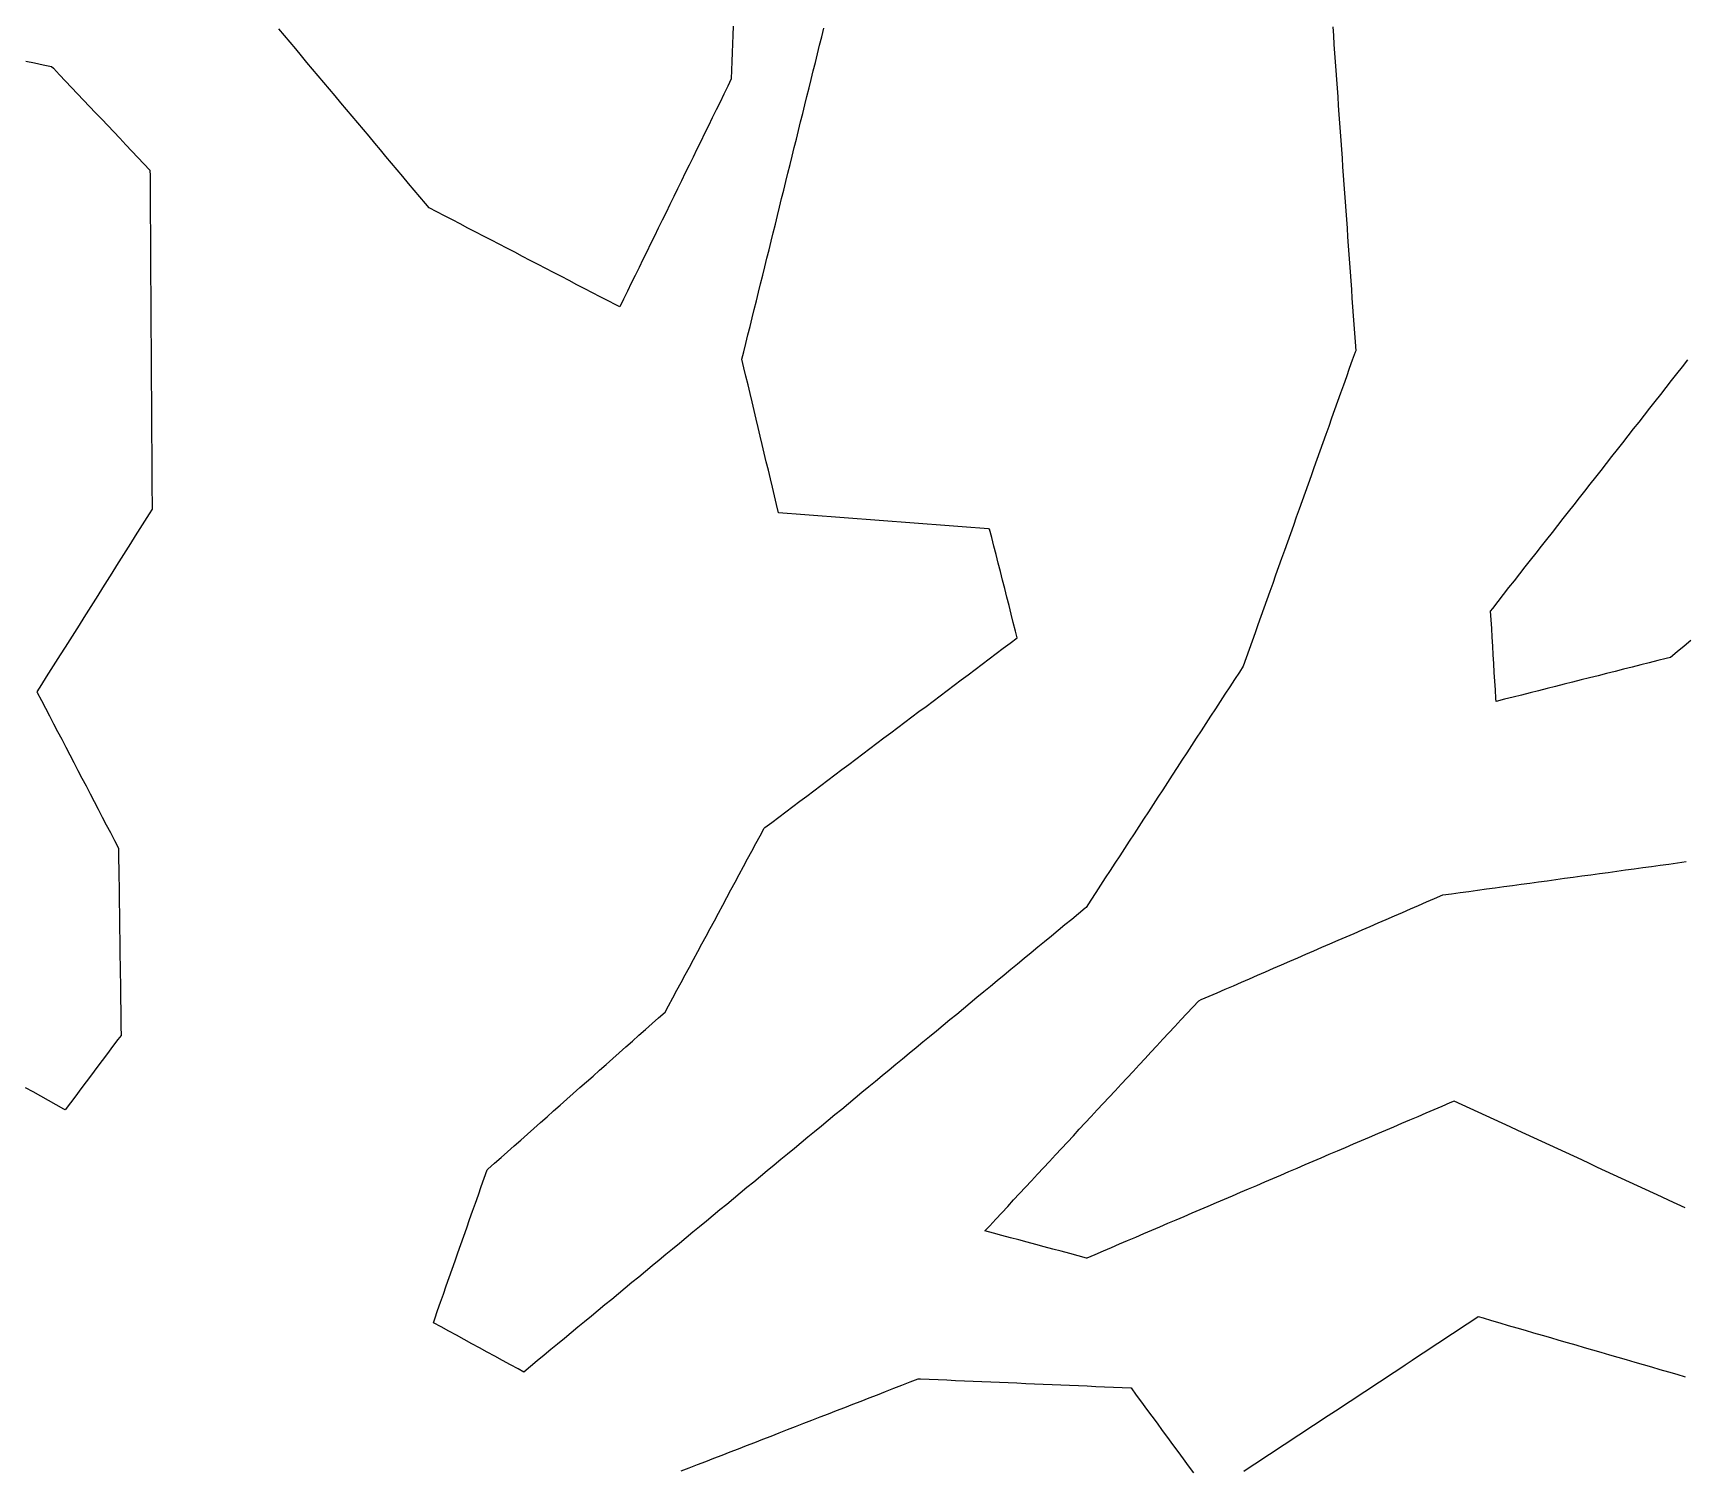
# Model space of a CAD drawing. Header units: millimetres. Extents: x 230 to 3347, y 514 to 5196.
# Drawn here: x 2893.1 to 3081.4, y 2585.9 to 2749.6 of the extents above; entities that cross this region are included whole.
import ezdxf

# ---------------------------------------------------------------- set-up
doc = ezdxf.new("R2010")
doc.units = ezdxf.units.MM
doc.layers.add('ALL_ISLANDS', color=7, linetype='Continuous')
doc.layers.add('OUTLINE_ISLAND_01', color=7, linetype='Continuous')

msp = doc.modelspace()

# ---------------------------------------------------------------- linework, layer by layer
at = {"layer": 'ALL_ISLANDS'}
for points in [[(2972.8998, 2750.3335), (2972.8677, 2749.334), (2972.8356, 2748.3345), (2972.8035, 2747.335), (2972.7715, 2746.3356), (2972.7394, 2745.3361), (2972.7073, 2744.3366), (2972.2979, 2743.4998), (2971.8584, 2742.6016), (2971.4189, 2741.7033), (2970.9794, 2740.8051), (2970.54, 2739.9068), (2970.1005, 2739.0086), (2969.661, 2738.1103), (2969.2215, 2737.2121), (2968.782, 2736.3138), (2968.3426, 2735.4155), (2967.9031, 2734.5173), (2967.4636, 2733.619), (2967.0241, 2732.7208), (2966.5846, 2731.8225), (2966.1452, 2730.9243), (2965.7057, 2730.026), (2965.2662, 2729.1278), (2964.8267, 2728.2295), (2964.3872, 2727.3313), (2963.9478, 2726.433), (2963.5083, 2725.5348), (2963.0688, 2724.6365), (2962.6293, 2723.7383), (2962.1898, 2722.84), (2961.7504, 2721.9418), (2961.3109, 2721.0435), (2960.8714, 2720.1453), (2960.4319, 2719.247), (2959.9924, 2718.3488), (2959.5514, 2718.5782), (2958.6643, 2719.0397), (2957.7771, 2719.5012), (2956.89, 2719.9627), (2956.0028, 2720.4241), (2955.1157, 2720.8856), (2954.2286, 2721.3471), (2953.3414, 2721.8086), (2952.4543, 2722.2701), (2951.5671, 2722.7316), (2950.68, 2723.1931), (2949.7928, 2723.6546), (2948.9057, 2724.1161), (2948.0186, 2724.5776), (2947.1314, 2725.0391), (2946.2443, 2725.5006), (2945.3571, 2725.9621), (2944.47, 2726.4236), (2943.5828, 2726.8851), (2942.6957, 2727.3466), (2941.8086, 2727.8081), (2940.9214, 2728.2696), (2940.0343, 2728.7311), (2939.1471, 2729.1925), (2938.26, 2729.654), (2937.852, 2730.14), (2937.2089, 2730.9059), (2936.5659, 2731.6717), (2935.9229, 2732.4375), (2935.2798, 2733.2034), (2934.6368, 2733.9692), (2933.9938, 2734.7351), (2933.3508, 2735.5009), (2932.7077, 2736.2668), (2932.0647, 2737.0326), (2931.4217, 2737.7984), (2930.7786, 2738.5643), (2930.1356, 2739.3301), (2929.4926, 2740.096), (2928.8495, 2740.8618), (2928.2065, 2741.6276), (2927.5635, 2742.3935), (2926.9205, 2743.1593), (2926.2774, 2743.9252), (2925.6344, 2744.691), (2924.9914, 2745.4569), (2924.3483, 2746.2227), (2923.7053, 2746.9885), (2923.0623, 2747.7544), (2922.4193, 2748.5202), (2921.7762, 2749.2861), (2921.1332, 2750.0519)], [(3041.2507, 2750.2699), (3041.3213, 2749.2724), (3041.392, 2748.2749), (3041.4626, 2747.2774), (3041.5332, 2746.2799), (3041.6039, 2745.2824), (3041.6745, 2744.2849), (3041.7451, 2743.2874), (3041.8158, 2742.2899), (3041.8864, 2741.2924), (3041.957, 2740.2949), (3042.0277, 2739.2974), (3042.0983, 2738.2999), (3042.1689, 2737.3024), (3042.2396, 2736.3049), (3042.3102, 2735.3074), (3042.3808, 2734.3099), (3042.4515, 2733.3124), (3042.5221, 2732.3149), (3042.5927, 2731.3174), (3042.6634, 2730.3199), (3042.734, 2729.3224), (3042.8046, 2728.3249), (3042.8753, 2727.3274), (3042.9459, 2726.3299), (3043.0165, 2725.3324), (3043.0872, 2724.3349), (3043.1578, 2723.3373), (3043.2284, 2722.3398), (3043.2991, 2721.3423), (3043.3697, 2720.3448), (3043.4403, 2719.3473), (3043.511, 2718.3498), (3043.5816, 2717.3523), (3043.6522, 2716.3548), (3043.7229, 2715.3573), (3043.7935, 2714.3598), (3043.8641, 2713.3623), (3043.8112, 2713.2139), (3043.4755, 2712.272), (3043.1397, 2711.3301), (3042.8039, 2710.3881), (3042.4681, 2709.4462), (3042.1323, 2708.5042), (3041.7965, 2707.5623), (3041.4608, 2706.6204), (3041.125, 2705.6784), (3040.7892, 2704.7365), (3040.4534, 2703.7945), (3040.1176, 2702.8526), (3039.7818, 2701.9107), (3039.4461, 2700.9687), (3039.1103, 2700.0268), (3038.7745, 2699.0848), (3038.4387, 2698.1429), (3038.1029, 2697.201), (3037.7672, 2696.259), (3037.4314, 2695.3171), (3037.0956, 2694.3751), (3036.7598, 2693.4332), (3036.424, 2692.4913), (3036.0882, 2691.5493), (3035.7525, 2690.6074), (3035.4167, 2689.6654), (3035.0809, 2688.7235), (3034.7451, 2687.7816), (3034.4093, 2686.8396), (3034.0735, 2685.8977), (3033.7378, 2684.9557), (3033.402, 2684.0138), (3033.0662, 2683.0719), (3032.7304, 2682.1299), (3032.3946, 2681.188), (3032.0588, 2680.246), (3031.7231, 2679.3041), (3031.3873, 2678.3622), (3031.0515, 2677.4202), (3030.6054, 2676.7349), (3030.0599, 2675.8968), (3029.5144, 2675.0587), (3028.9689, 2674.2206), (3028.4233, 2673.3825), (3027.8778, 2672.5444), (3027.3323, 2671.7063), (3026.7868, 2670.8682), (3026.2413, 2670.0301), (3025.6957, 2669.192), (3025.1502, 2668.3539), (3024.6047, 2667.5158), (3024.0592, 2666.6777), (3023.5137, 2665.8396), (3022.9681, 2665.0015), (3022.4226, 2664.1634), (3021.8771, 2663.3253), (3021.3316, 2662.4872), (3020.7861, 2661.6491), (3020.2405, 2660.811), (3019.695, 2659.9729), (3019.1495, 2659.1348), (3018.604, 2658.2967), (3018.0585, 2657.4586), (3017.5129, 2656.6205), (3016.9674, 2655.7825), (3016.4219, 2654.9444), (3015.8764, 2654.1063), (3015.3309, 2653.2682), (3014.7853, 2652.4301), (3014.2398, 2651.592), (3013.6943, 2650.7539), (3013.1488, 2649.9158), (3013.0381, 2649.8243), (3012.2672, 2649.1874), (3011.4963, 2648.5504), (3010.7254, 2647.9134), (3009.9545, 2647.2765), (3009.1836, 2646.6395), (3008.4127, 2646.0026), (3007.6418, 2645.3656), (3006.8709, 2644.7286), (3006.1, 2644.0917), (3005.3291, 2643.4547), (3004.5582, 2642.8178), (3003.7873, 2642.1808), (3003.0164, 2641.5439), (3002.2455, 2640.9069), (3001.4746, 2640.2699), (3000.7037, 2639.633), (2999.9328, 2638.996), (2999.1619, 2638.3591), (2998.391, 2637.7221), (2997.6201, 2637.0851), (2996.8492, 2636.4482), (2996.0783, 2635.8112), (2995.3074, 2635.1743), (2994.5365, 2634.5373), (2993.7656, 2633.9004), (2992.9947, 2633.2634), (2992.2238, 2632.6264), (2991.4529, 2631.9895), (2990.682, 2631.3525), (2989.9112, 2630.7156), (2989.1403, 2630.0786), (2988.3694, 2629.4416), (2987.5985, 2628.8047), (2986.8276, 2628.1677), (2986.0567, 2627.5308), (2985.2858, 2626.8938), (2984.5149, 2626.2569), (2983.744, 2625.6199), (2982.9731, 2624.9829), (2982.2022, 2624.346), (2981.4313, 2623.709), (2980.6604, 2623.0721), (2979.8895, 2622.4351), (2979.1186, 2621.7981), (2978.3477, 2621.1612), (2977.5768, 2620.5242), (2976.8059, 2619.8873), (2976.035, 2619.2503), (2975.2641, 2618.6134), (2974.4932, 2617.9764), (2973.7223, 2617.3394), (2972.9514, 2616.7025), (2972.1805, 2616.0655), (2971.4096, 2615.4286), (2970.6387, 2614.7916), (2969.8678, 2614.1546), (2969.0969, 2613.5177), (2968.326, 2612.8807), (2967.5551, 2612.2438), (2966.7842, 2611.6068), (2966.0133, 2610.9698), (2965.2424, 2610.3329), (2964.4715, 2609.6959), (2963.7006, 2609.059), (2962.9297, 2608.422), (2962.1588, 2607.7851), (2961.3879, 2607.1481), (2960.617, 2606.5111), (2959.8461, 2605.8742), (2959.0752, 2605.2372), (2958.3043, 2604.6003), (2957.5334, 2603.9633), (2956.7625, 2603.3263), (2955.9916, 2602.6894), (2955.2207, 2602.0524), (2954.4498, 2601.4155), (2953.6789, 2600.7785), (2952.908, 2600.1416), (2952.1371, 2599.5046), (2951.3662, 2598.8676), (2950.5953, 2598.2307), (2949.8244, 2597.5937), (2949.0535, 2596.9568), (2948.4032, 2597.3116), (2947.5253, 2597.7905), (2946.6475, 2598.2694), (2945.7696, 2598.7483), (2944.8917, 2599.2272), (2944.0139, 2599.7061), (2943.136, 2600.185), (2942.2581, 2600.6639), (2941.3803, 2601.1428), (2940.5024, 2601.6217), (2939.6245, 2602.1006), (2938.7467, 2602.5795), (2938.8988, 2603.0122), (2939.2306, 2603.9556), (2939.5624, 2604.899), (2939.8941, 2605.8423), (2940.2259, 2606.7857), (2940.5577, 2607.7291), (2940.8894, 2608.6724), (2941.2212, 2609.6158), (2941.553, 2610.5592), (2941.8847, 2611.5025), (2942.2165, 2612.4459), (2942.5482, 2613.3892), (2942.88, 2614.3326), (2943.2118, 2615.276), (2943.5435, 2616.2193), (2943.8753, 2617.1627), (2944.2071, 2618.1061), (2944.5388, 2619.0494), (2944.8706, 2619.9928), (2944.9697, 2620.0807), (2945.7181, 2620.7439), (2946.4665, 2621.4072), (2947.2148, 2622.0705), (2947.9632, 2622.7338), (2948.7116, 2623.397), (2949.46, 2624.0603), (2950.2083, 2624.7236), (2950.9567, 2625.3869), (2951.7051, 2626.0502), (2952.4535, 2626.7134), (2953.2018, 2627.3767), (2953.9502, 2628.04), (2954.6986, 2628.7033), (2955.447, 2629.3665), (2956.1953, 2630.0298), (2956.9437, 2630.6931), (2957.6921, 2631.3564), (2958.4405, 2632.0196), (2959.1888, 2632.6829), (2959.9372, 2633.3462), (2960.6856, 2634.0095), (2961.4339, 2634.6728), (2962.1823, 2635.336), (2962.9307, 2635.9993), (2963.6791, 2636.6626), (2964.4274, 2637.3259), (2965.1758, 2637.9891), (2965.5618, 2638.7064), (2966.0358, 2639.5869), (2966.5097, 2640.4675), (2966.9837, 2641.348), (2967.4576, 2642.2286), (2967.9316, 2643.1091), (2968.4055, 2643.9897), (2968.8794, 2644.8703), (2969.3534, 2645.7508), (2969.8273, 2646.6314), (2970.3013, 2647.5119), (2970.7752, 2648.3925), (2971.2491, 2649.273), (2971.7231, 2650.1536), (2972.197, 2651.0341), (2972.671, 2651.9147), (2973.1449, 2652.7953), (2973.6189, 2653.6758), (2974.0928, 2654.5564), (2974.5667, 2655.4369), (2975.0407, 2656.3175), (2975.5146, 2657.198), (2975.9886, 2658.0786), (2976.4625, 2658.9592), (2976.5167, 2658.9999), (2977.3158, 2659.6012), (2978.1149, 2660.2024), (2978.914, 2660.8036), (2979.713, 2661.4048), (2980.5121, 2662.0061), (2981.3112, 2662.6073), (2982.1103, 2663.2085), (2982.9094, 2663.8097), (2983.7084, 2664.411), (2984.5075, 2665.0122), (2985.3066, 2665.6134), (2986.1057, 2666.2147), (2986.9047, 2666.8159), (2987.7038, 2667.4171), (2988.5029, 2668.0183), (2989.302, 2668.6196), (2990.1011, 2669.2208), (2990.9001, 2669.822), (2991.6992, 2670.4232), (2992.4983, 2671.0245), (2993.2974, 2671.6257), (2994.0965, 2672.2269), (2994.8955, 2672.8281), (2995.6946, 2673.4294), (2996.4937, 2674.0306), (2997.2928, 2674.6318), (2998.0919, 2675.233), (2998.8909, 2675.8343), (2999.69, 2676.4355), (3000.4891, 2677.0367), (3001.2882, 2677.6379), (3002.0872, 2678.2392), (3002.8863, 2678.8404), (3003.6854, 2679.4416), (3004.4845, 2680.0429), (3005.2836, 2680.6441), (3005.0919, 2681.4007), (3004.8464, 2682.37), (3004.6009, 2683.3394), (3004.3554, 2684.3088), (3004.1098, 2685.2782), (3003.8643, 2686.2476), (3003.6188, 2687.217), (3003.3732, 2688.1864), (3003.1277, 2689.1558), (3002.8822, 2690.1252), (3002.6366, 2691.0946), (3002.3911, 2692.0639), (3002.1456, 2693.0333), (3002.0169, 2693.0432), (3001.0198, 2693.12), (3000.0228, 2693.1967), (2999.0257, 2693.2734), (2998.0287, 2693.3501), (2997.0316, 2693.4269), (2996.0345, 2693.5036), (2995.0375, 2693.5803), (2994.0404, 2693.6571), (2993.0434, 2693.7338), (2992.0463, 2693.8105), (2991.0493, 2693.8872), (2990.0522, 2693.964), (2989.0552, 2694.0407), (2988.0581, 2694.1174), (2987.0611, 2694.1941), (2986.064, 2694.2709), (2985.067, 2694.3476), (2984.0699, 2694.4243), (2983.0729, 2694.501), (2982.0758, 2694.5778), (2981.0788, 2694.6545), (2980.0817, 2694.7312), (2979.0847, 2694.808), (2978.0876, 2694.8847), (2977.8573, 2695.8501), (2977.6253, 2696.8228), (2977.3933, 2697.7955), (2977.1613, 2698.7683), (2976.9293, 2699.741), (2976.6973, 2700.7137), (2976.4653, 2701.6864), (2976.2333, 2702.6591), (2976.0013, 2703.6318), (2975.7693, 2704.6045), (2975.5373, 2705.5773), (2975.3053, 2706.55), (2975.0733, 2707.5227), (2974.8413, 2708.4954), (2974.6093, 2709.4681), (2974.3773, 2710.4408), (2974.1453, 2711.4135), (2973.9133, 2712.3863), (2974.1201, 2713.2215), (2974.3604, 2714.1922), (2974.6006, 2715.1629), (2974.8409, 2716.1336), (2975.0812, 2717.1043), (2975.3215, 2718.075), (2975.5618, 2719.0457), (2975.8021, 2720.0164), (2976.0424, 2720.9871), (2976.2827, 2721.9578), (2976.523, 2722.9285), (2976.7633, 2723.8992), (2977.0036, 2724.8699), (2977.2439, 2725.8406), (2977.4842, 2726.8113), (2977.7245, 2727.782), (2977.9648, 2728.7527), (2978.2051, 2729.7234), (2978.4453, 2730.6941), (2978.6856, 2731.6648), (2978.9259, 2732.6355), (2979.1662, 2733.6062), (2979.4065, 2734.5769), (2979.6468, 2735.5476), (2979.8871, 2736.5183), (2980.1274, 2737.489), (2980.3677, 2738.4597), (2980.608, 2739.4304), (2980.8483, 2740.4011), (2981.0886, 2741.3718), (2981.3289, 2742.3425), (2981.5692, 2743.3132), (2981.8095, 2744.2839), (2982.0498, 2745.2546), (2982.29, 2746.2253), (2982.5303, 2747.196), (2982.7706, 2748.1667), (2983.0109, 2749.1374), (2983.2512, 2750.1081)], [(2892.3083, 2746.3664), (2893.2874, 2746.1632), (2894.2665, 2745.96), (2895.2457, 2745.7567), (2895.4433, 2745.5484), (2896.1314, 2744.8228), (2896.8196, 2744.0972), (2897.5077, 2743.3716), (2898.1958, 2742.6461), (2898.884, 2741.9205), (2899.5721, 2741.1949), (2900.2603, 2740.4693), (2900.9484, 2739.7438), (2901.6365, 2739.0182), (2902.3247, 2738.2926), (2903.0128, 2737.567), (2903.701, 2736.8415), (2904.3891, 2736.1159), (2905.0773, 2735.3903), (2905.7654, 2734.6647), (2906.4535, 2733.9391), (2906.4575, 2733.2878), (2906.4637, 2732.2878), (2906.4698, 2731.2878), (2906.476, 2730.2878), (2906.4821, 2729.2878), (2906.4883, 2728.2878), (2906.4944, 2727.2879), (2906.5005, 2726.2879), (2906.5067, 2725.2879), (2906.5128, 2724.2879), (2906.519, 2723.2879), (2906.5251, 2722.288), (2906.5312, 2721.288), (2906.5374, 2720.288), (2906.5435, 2719.288), (2906.5497, 2718.288), (2906.5558, 2717.2881), (2906.562, 2716.2881), (2906.5681, 2715.2881), (2906.5742, 2714.2881), (2906.5804, 2713.2881), (2906.5865, 2712.2882), (2906.5927, 2711.2882), (2906.5988, 2710.2882), (2906.605, 2709.2882), (2906.6111, 2708.2882), (2906.6172, 2707.2882), (2906.6234, 2706.2883), (2906.6295, 2705.2883), (2906.6357, 2704.2883), (2906.6418, 2703.2883), (2906.6479, 2702.2883), (2906.6541, 2701.2884), (2906.6602, 2700.2884), (2906.6664, 2699.2884), (2906.6725, 2698.2884), (2906.6787, 2697.2884), (2906.6848, 2696.2885), (2906.6909, 2695.2885), (2906.3726, 2694.7837), (2905.8391, 2693.9379), (2905.3056, 2693.0921), (2904.7722, 2692.2463), (2904.2387, 2691.4004), (2903.7052, 2690.5546), (2903.1717, 2689.7088), (2902.6383, 2688.863), (2902.1048, 2688.0172), (2901.5713, 2687.1714), (2901.0378, 2686.3255), (2900.5044, 2685.4797), (2899.9709, 2684.6339), (2899.4374, 2683.7881), (2898.9039, 2682.9423), (2898.3705, 2682.0965), (2897.837, 2681.2506), (2897.3035, 2680.4048), (2896.77, 2679.559), (2896.2366, 2678.7132), (2895.7031, 2677.8674), (2895.1696, 2677.0216), (2894.6361, 2676.1758), (2894.1027, 2675.3299), (2893.5692, 2674.4841), (2893.6146, 2674.3971), (2894.077, 2673.5105), (2894.5395, 2672.6238), (2895.002, 2671.7372), (2895.4644, 2670.8505), (2895.9269, 2669.9639), (2896.3894, 2669.0773), (2896.8518, 2668.1906), (2897.3143, 2667.304), (2897.7767, 2666.4174), (2898.2392, 2665.5307), (2898.7017, 2664.6441), (2899.1641, 2663.7574), (2899.6266, 2662.8708), (2900.089, 2661.9842), (2900.5515, 2661.0975), (2901.014, 2660.2109), (2901.4764, 2659.3242), (2901.9389, 2658.4376), (2902.4014, 2657.551), (2902.8638, 2656.6643), (2902.8686, 2656.3182), (2902.8825, 2655.3183), (2902.8964, 2654.3184), (2902.9103, 2653.3185), (2902.9243, 2652.3186), (2902.9382, 2651.3187), (2902.9521, 2650.3188), (2902.966, 2649.3189), (2902.9799, 2648.319), (2902.9938, 2647.3191), (2903.0077, 2646.3192), (2903.0216, 2645.3193), (2903.0355, 2644.3194), (2903.0494, 2643.3195), (2903.0633, 2642.3196), (2903.0772, 2641.3197), (2903.0911, 2640.3198), (2903.105, 2639.3198), (2903.1189, 2638.3199), (2903.1328, 2637.32), (2903.1467, 2636.3201), (2903.1606, 2635.3202), (2902.7994, 2634.8407), (2902.1977, 2634.042), (2901.596, 2633.2433), (2900.9943, 2632.4445), (2900.3926, 2631.6458), (2899.7909, 2630.8471), (2899.1891, 2630.0484), (2898.5874, 2629.2497), (2897.9857, 2628.451), (2897.384, 2627.6522), (2896.7823, 2626.8535), (2896.6384, 2626.9333), (2895.7639, 2627.4183), (2894.8894, 2627.9033), (2894.0149, 2628.3883), (2893.1404, 2628.8733), (2892.2659, 2629.3583)], [(3082.054, 2680.3179), (3081.2842, 2679.6797), (3080.5144, 2679.0414), (3079.7446, 2678.4031), (3079.2531, 2678.279), (3078.2836, 2678.0342), (3077.314, 2677.7894), (3076.3444, 2677.5445), (3075.3749, 2677.2997), (3074.4053, 2677.0549), (3073.4357, 2676.81), (3072.4662, 2676.5652), (3071.4966, 2676.3204), (3070.527, 2676.0755), (3069.5575, 2675.8307), (3068.5879, 2675.5858), (3067.6183, 2675.341), (3066.6488, 2675.0962), (3065.6792, 2674.8513), (3064.7097, 2674.6065), (3063.7401, 2674.3617), (3062.7705, 2674.1168), (3061.801, 2673.872), (3060.8314, 2673.6272), (3059.8618, 2673.3823), (3059.8423, 2673.7084), (3059.7827, 2674.7066), (3059.723, 2675.7048), (3059.6633, 2676.7031), (3059.6036, 2677.7013), (3059.544, 2678.6995), (3059.4843, 2679.6977), (3059.4246, 2680.6959), (3059.365, 2681.6941), (3059.3053, 2682.6924), (3059.2456, 2683.6906), (3059.4841, 2683.9943), (3060.1017, 2684.7808), (3060.7193, 2685.5674), (3061.3369, 2686.3539), (3061.9544, 2687.1404), (3062.572, 2687.9269), (3063.1896, 2688.7134), (3063.8072, 2689.4999), (3064.4248, 2690.2864), (3065.0423, 2691.0729), (3065.6599, 2691.8594), (3066.2775, 2692.6459), (3066.8951, 2693.4324), (3067.5126, 2694.219), (3068.1302, 2695.0055), (3068.7478, 2695.792), (3069.3654, 2696.5785), (3069.983, 2697.365), (3070.6005, 2698.1515), (3071.2181, 2698.938), (3071.8357, 2699.7245), (3072.4533, 2700.511), (3073.0709, 2701.2975), (3073.6884, 2702.084), (3074.306, 2702.8706), (3074.9236, 2703.6571), (3075.5412, 2704.4436), (3076.1588, 2705.2301), (3076.7763, 2706.0166), (3077.3939, 2706.8031), (3078.0115, 2707.5896), (3078.6291, 2708.3761), (3079.2466, 2709.1626), (3079.8642, 2709.9491), (3080.4818, 2710.7356), (3081.0994, 2711.5222), (3081.717, 2712.3087)], [(3081.4233, 2615.6681), (3080.5156, 2616.0877), (3079.6079, 2616.5073), (3078.7002, 2616.9269), (3077.7925, 2617.3465), (3076.8848, 2617.7662), (3075.9771, 2618.1858), (3075.0694, 2618.6054), (3074.1617, 2619.025), (3073.254, 2619.4446), (3072.3463, 2619.8643), (3071.4386, 2620.2839), (3070.5309, 2620.7035), (3069.6232, 2621.1231), (3068.7155, 2621.5427), (3067.8078, 2621.9623), (3066.9001, 2622.382), (3065.9924, 2622.8016), (3065.0847, 2623.2212), (3064.177, 2623.6408), (3063.2693, 2624.0604), (3062.3616, 2624.4801), (3061.4539, 2624.8997), (3060.5462, 2625.3193), (3059.6385, 2625.7389), (3058.7308, 2626.1585), (3057.8231, 2626.5781), (3056.9154, 2626.9978), (3056.0077, 2627.4174), (3055.1, 2627.837), (3054.6123, 2627.6285), (3053.6929, 2627.2354), (3052.7734, 2626.8422), (3051.8539, 2626.4491), (3050.9344, 2626.056), (3050.0149, 2625.6629), (3049.0954, 2625.2698), (3048.1759, 2624.8766), (3047.2565, 2624.4835), (3046.337, 2624.0904), (3045.4175, 2623.6973), (3044.498, 2623.3041), (3043.5785, 2622.911), (3042.659, 2622.5179), (3041.7395, 2622.1248), (3040.82, 2621.7316), (3039.9006, 2621.3385), (3038.9811, 2620.9454), (3038.0616, 2620.5523), (3037.1421, 2620.1592), (3036.2226, 2619.766), (3035.3031, 2619.3729), (3034.3836, 2618.9798), (3033.4642, 2618.5867), (3032.5447, 2618.1935), (3031.6252, 2617.8004), (3030.7057, 2617.4073), (3029.7862, 2617.0142), (3028.8667, 2616.6211), (3027.9472, 2616.2279), (3027.0278, 2615.8348), (3026.1083, 2615.4417), (3025.1888, 2615.0486), (3024.2693, 2614.6554), (3023.3498, 2614.2623), (3022.4303, 2613.8692), (3021.5108, 2613.4761), (3020.5914, 2613.0829), (3019.6719, 2612.6898), (3018.7524, 2612.2967), (3017.8329, 2611.9036), (3016.9134, 2611.5105), (3015.9939, 2611.1173), (3015.0744, 2610.7242), (3014.155, 2610.3311), (3013.2355, 2609.938), (3013.2044, 2609.9463), (3012.2381, 2610.2038), (3011.2718, 2610.4613), (3010.3055, 2610.7188), (3009.3393, 2610.9763), (3008.373, 2611.2338), (3007.4067, 2611.4913), (3006.4404, 2611.7488), (3005.4742, 2612.0063), (3004.5079, 2612.2638), (3003.5416, 2612.5213), (3002.5753, 2612.7789), (3001.6091, 2613.0364), (3002.1618, 2613.6315), (3002.8422, 2614.3643), (3003.5227, 2615.0971), (3004.2032, 2615.8298), (3004.8837, 2616.5626), (3005.5641, 2617.2954), (3006.2446, 2618.0282), (3006.9251, 2618.7609), (3007.6056, 2619.4937), (3008.286, 2620.2265), (3008.9665, 2620.9592), (3009.647, 2621.692), (3010.3275, 2622.4248), (3011.0079, 2623.1576), (3011.6884, 2623.8903), (3012.3689, 2624.6231), (3013.0494, 2625.3559), (3013.7298, 2626.0886), (3014.4103, 2626.8214), (3015.0908, 2627.5542), (3015.7713, 2628.287), (3016.4517, 2629.0197), (3017.1322, 2629.7525), (3017.8127, 2630.4853), (3018.4932, 2631.218), (3019.1736, 2631.9508), (3019.8541, 2632.6836), (3020.5346, 2633.4164), (3021.2151, 2634.1491), (3021.8955, 2634.8819), (3022.576, 2635.6147), (3023.2565, 2636.3474), (3023.937, 2637.0802), (3024.6174, 2637.813), (3025.2979, 2638.5458), (3025.9784, 2639.2785), (3026.2531, 2639.3976), (3027.1706, 2639.7954), (3028.0881, 2640.1931), (3029.0056, 2640.5908), (3029.9232, 2640.9885), (3030.8407, 2641.3863), (3031.7582, 2641.784), (3032.6757, 2642.1817), (3033.5932, 2642.5794), (3034.5107, 2642.9772), (3035.4282, 2643.3749), (3036.3457, 2643.7726), (3037.2632, 2644.1703), (3038.1807, 2644.568), (3039.0982, 2644.9658), (3040.0157, 2645.3635), (3040.9332, 2645.7612), (3041.8507, 2646.1589), (3042.7682, 2646.5567), (3043.6857, 2646.9544), (3044.6032, 2647.3521), (3045.5207, 2647.7498), (3046.4382, 2648.1476), (3047.3557, 2648.5453), (3048.2733, 2648.943), (3049.1908, 2649.3407), (3050.1083, 2649.7385), (3051.0258, 2650.1362), (3051.9433, 2650.5339), (3052.8608, 2650.9316), (3053.7783, 2651.3294), (3053.8021, 2651.3326), (3054.7929, 2651.4681), (3055.7836, 2651.6035), (3056.7744, 2651.739), (3057.7652, 2651.8744), (3058.756, 2652.0099), (3059.7468, 2652.1454), (3060.7375, 2652.2808), (3061.7283, 2652.4163), (3062.7191, 2652.5517), (3063.7099, 2652.6872), (3064.7007, 2652.8227), (3065.6915, 2652.9581), (3066.6822, 2653.0936), (3067.673, 2653.229), (3068.6638, 2653.3645), (3069.6546, 2653.5), (3070.6454, 2653.6354), (3071.6362, 2653.7709), (3072.6269, 2653.9063), (3073.6177, 2654.0418), (3074.6085, 2654.1773), (3075.5993, 2654.3127), (3076.5901, 2654.4482), (3077.5809, 2654.5836), (3078.5716, 2654.7191), (3079.5624, 2654.8545), (3080.5532, 2654.99), (3081.544, 2655.1255)], [(3031.1146, 2585.6649), (3031.9496, 2586.215), (3032.7847, 2586.7652), (3033.6198, 2587.3154), (3034.4548, 2587.8655), (3035.2899, 2588.4157), (3036.1249, 2588.9659), (3036.96, 2589.516), (3037.795, 2590.0662), (3038.6301, 2590.6164), (3039.4651, 2591.1665), (3040.3002, 2591.7167), (3041.1353, 2592.2669), (3041.9703, 2592.817), (3042.8054, 2593.3672), (3043.6404, 2593.9174), (3044.4755, 2594.4675), (3045.3105, 2595.0177), (3046.1456, 2595.5679), (3046.9806, 2596.118), (3047.8157, 2596.6682), (3048.6507, 2597.2184), (3049.4858, 2597.7685), (3050.3209, 2598.3187), (3051.1559, 2598.8689), (3051.991, 2599.419), (3052.826, 2599.9692), (3053.6611, 2600.5194), (3054.4961, 2601.0695), (3055.3312, 2601.6197), (3056.1662, 2602.1699), (3057.0013, 2602.72), (3057.8363, 2603.2702), (3058.3773, 2603.113), (3059.3375, 2602.8338), (3060.2978, 2602.5547), (3061.2581, 2602.2756), (3062.2183, 2601.9964), (3063.1786, 2601.7173), (3064.1388, 2601.4382), (3065.0991, 2601.1591), (3066.0593, 2600.8799), (3067.0196, 2600.6008), (3067.9798, 2600.3217), (3068.9401, 2600.0426), (3069.9003, 2599.7634), (3070.8606, 2599.4843), (3071.8208, 2599.2052), (3072.7811, 2598.926), (3073.7414, 2598.6469), (3074.7016, 2598.3678), (3075.6619, 2598.0887), (3076.6221, 2597.8095), (3077.5824, 2597.5304), (3078.5426, 2597.2513), (3079.5029, 2596.9722), (3080.4631, 2596.693), (3081.4234, 2596.4139)], [(2966.9892, 2585.6755), (2967.9212, 2586.0379), (2968.8532, 2586.4004), (2969.7852, 2586.7629), (2970.7172, 2587.1253), (2971.6492, 2587.4878), (2972.5812, 2587.8503), (2973.5132, 2588.2127), (2974.4452, 2588.5752), (2975.3772, 2588.9377), (2976.3092, 2589.3001), (2977.2412, 2589.6626), (2978.1732, 2590.025), (2979.1052, 2590.3875), (2980.0372, 2590.75), (2980.9692, 2591.1124), (2981.9012, 2591.4749), (2982.8332, 2591.8374), (2983.7652, 2592.1998), (2984.6971, 2592.5623), (2985.6291, 2592.9248), (2986.5611, 2593.2872), (2987.4931, 2593.6497), (2988.4251, 2594.0122), (2989.3571, 2594.3746), (2990.2891, 2594.7371), (2991.2211, 2595.0996), (2992.1531, 2595.462), (2993.0851, 2595.8245), (2994.0171, 2596.187), (2994.2747, 2596.176), (2995.2738, 2596.1334), (2996.2729, 2596.0908), (2997.272, 2596.0482), (2998.271, 2596.0056), (2999.2701, 2595.963), (3000.2692, 2595.9204), (3001.2683, 2595.8778), (3002.2674, 2595.8352), (3003.2665, 2595.7927), (3004.2656, 2595.7501), (3005.2647, 2595.7075), (3006.2638, 2595.6649), (3007.2629, 2595.6223), (3008.262, 2595.5797), (3009.2611, 2595.5371), (3010.2602, 2595.4945), (3011.2592, 2595.4519), (3012.2583, 2595.4093), (3013.2574, 2595.3667), (3014.2565, 2595.3241), (3015.2556, 2595.2815), (3016.2547, 2595.2389), (3017.2538, 2595.1964), (3018.2529, 2595.1538), (3018.2645, 2595.138), (3018.8566, 2594.3322), (3019.4488, 2593.5264), (3020.041, 2592.7206), (3020.6332, 2591.9149), (3021.2254, 2591.1091), (3021.8176, 2590.3033), (3022.4098, 2589.4975), (3023.002, 2588.6917), (3023.5942, 2587.8859), (3024.1864, 2587.0801), (3024.7786, 2586.2743), (3025.3708, 2585.4685)]]:
    msp.add_lwpolyline(points, dxfattribs=at)
at = {"layer": 'OUTLINE_ISLAND_01'}
for points in [[(2972.8998, 2750.3335), (2972.8677, 2749.334), (2972.8356, 2748.3345), (2972.8035, 2747.335), (2972.7715, 2746.3356), (2972.7394, 2745.3361), (2972.7073, 2744.3366), (2972.2979, 2743.4998), (2971.8584, 2742.6016), (2971.4189, 2741.7033), (2970.9794, 2740.8051), (2970.54, 2739.9068), (2970.1005, 2739.0086), (2969.661, 2738.1103), (2969.2215, 2737.2121), (2968.782, 2736.3138), (2968.3426, 2735.4155), (2967.9031, 2734.5173), (2967.4636, 2733.619), (2967.0241, 2732.7208), (2966.5846, 2731.8225), (2966.1452, 2730.9243), (2965.7057, 2730.026), (2965.2662, 2729.1278), (2964.8267, 2728.2295), (2964.3872, 2727.3313), (2963.9478, 2726.433), (2963.5083, 2725.5348), (2963.0688, 2724.6365), (2962.6293, 2723.7383), (2962.1898, 2722.84), (2961.7504, 2721.9418), (2961.3109, 2721.0435), (2960.8714, 2720.1453), (2960.4319, 2719.247), (2959.9924, 2718.3488), (2959.5514, 2718.5782), (2958.6643, 2719.0397), (2957.7771, 2719.5012), (2956.89, 2719.9627), (2956.0028, 2720.4241), (2955.1157, 2720.8856), (2954.2286, 2721.3471), (2953.3414, 2721.8086), (2952.4543, 2722.2701), (2951.5671, 2722.7316), (2950.68, 2723.1931), (2949.7928, 2723.6546), (2948.9057, 2724.1161), (2948.0186, 2724.5776), (2947.1314, 2725.0391), (2946.2443, 2725.5006), (2945.3571, 2725.9621), (2944.47, 2726.4236), (2943.5828, 2726.8851), (2942.6957, 2727.3466), (2941.8086, 2727.8081), (2940.9214, 2728.2696), (2940.0343, 2728.7311), (2939.1471, 2729.1925), (2938.26, 2729.654), (2937.852, 2730.14), (2937.2089, 2730.9059), (2936.5659, 2731.6717), (2935.9229, 2732.4375), (2935.2798, 2733.2034), (2934.6368, 2733.9692), (2933.9938, 2734.7351), (2933.3508, 2735.5009), (2932.7077, 2736.2668), (2932.0647, 2737.0326), (2931.4217, 2737.7984), (2930.7786, 2738.5643), (2930.1356, 2739.3301), (2929.4926, 2740.096), (2928.8495, 2740.8618), (2928.2065, 2741.6276), (2927.5635, 2742.3935), (2926.9205, 2743.1593), (2926.2774, 2743.9252), (2925.6344, 2744.691), (2924.9914, 2745.4569), (2924.3483, 2746.2227), (2923.7053, 2746.9885), (2923.0623, 2747.7544), (2922.4193, 2748.5202), (2921.7762, 2749.2861), (2921.1332, 2750.0519)], [(3041.2507, 2750.2699), (3041.3213, 2749.2724), (3041.392, 2748.2749), (3041.4626, 2747.2774), (3041.5332, 2746.2799), (3041.6039, 2745.2824), (3041.6745, 2744.2849), (3041.7451, 2743.2874), (3041.8158, 2742.2899), (3041.8864, 2741.2924), (3041.957, 2740.2949), (3042.0277, 2739.2974), (3042.0983, 2738.2999), (3042.1689, 2737.3024), (3042.2396, 2736.3049), (3042.3102, 2735.3074), (3042.3808, 2734.3099), (3042.4515, 2733.3124), (3042.5221, 2732.3149), (3042.5927, 2731.3174), (3042.6634, 2730.3199), (3042.734, 2729.3224), (3042.8046, 2728.3249), (3042.8753, 2727.3274), (3042.9459, 2726.3299), (3043.0165, 2725.3324), (3043.0872, 2724.3349), (3043.1578, 2723.3373), (3043.2284, 2722.3398), (3043.2991, 2721.3423), (3043.3697, 2720.3448), (3043.4403, 2719.3473), (3043.511, 2718.3498), (3043.5816, 2717.3523), (3043.6522, 2716.3548), (3043.7229, 2715.3573), (3043.7935, 2714.3598), (3043.8641, 2713.3623), (3043.8112, 2713.2139), (3043.4755, 2712.272), (3043.1397, 2711.3301), (3042.8039, 2710.3881), (3042.4681, 2709.4462), (3042.1323, 2708.5042), (3041.7965, 2707.5623), (3041.4608, 2706.6204), (3041.125, 2705.6784), (3040.7892, 2704.7365), (3040.4534, 2703.7945), (3040.1176, 2702.8526), (3039.7818, 2701.9107), (3039.4461, 2700.9687), (3039.1103, 2700.0268), (3038.7745, 2699.0848), (3038.4387, 2698.1429), (3038.1029, 2697.201), (3037.7672, 2696.259), (3037.4314, 2695.3171), (3037.0956, 2694.3751), (3036.7598, 2693.4332), (3036.424, 2692.4913), (3036.0882, 2691.5493), (3035.7525, 2690.6074), (3035.4167, 2689.6654), (3035.0809, 2688.7235), (3034.7451, 2687.7816), (3034.4093, 2686.8396), (3034.0735, 2685.8977), (3033.7378, 2684.9557), (3033.402, 2684.0138), (3033.0662, 2683.0719), (3032.7304, 2682.1299), (3032.3946, 2681.188), (3032.0588, 2680.246), (3031.7231, 2679.3041), (3031.3873, 2678.3622), (3031.0515, 2677.4202), (3030.6054, 2676.7349), (3030.0599, 2675.8968), (3029.5144, 2675.0587), (3028.9689, 2674.2206), (3028.4233, 2673.3825), (3027.8778, 2672.5444), (3027.3323, 2671.7063), (3026.7868, 2670.8682), (3026.2413, 2670.0301), (3025.6957, 2669.192), (3025.1502, 2668.3539), (3024.6047, 2667.5158), (3024.0592, 2666.6777), (3023.5137, 2665.8396), (3022.9681, 2665.0015), (3022.4226, 2664.1634), (3021.8771, 2663.3253), (3021.3316, 2662.4872), (3020.7861, 2661.6491), (3020.2405, 2660.811), (3019.695, 2659.9729), (3019.1495, 2659.1348), (3018.604, 2658.2967), (3018.0585, 2657.4586), (3017.5129, 2656.6205), (3016.9674, 2655.7825), (3016.4219, 2654.9444), (3015.8764, 2654.1063), (3015.3309, 2653.2682), (3014.7853, 2652.4301), (3014.2398, 2651.592), (3013.6943, 2650.7539), (3013.1488, 2649.9158), (3013.0381, 2649.8243), (3012.2672, 2649.1874), (3011.4963, 2648.5504), (3010.7254, 2647.9134), (3009.9545, 2647.2765), (3009.1836, 2646.6395), (3008.4127, 2646.0026), (3007.6418, 2645.3656), (3006.8709, 2644.7286), (3006.1, 2644.0917), (3005.3291, 2643.4547), (3004.5582, 2642.8178), (3003.7873, 2642.1808), (3003.0164, 2641.5439), (3002.2455, 2640.9069), (3001.4746, 2640.2699), (3000.7037, 2639.633), (2999.9328, 2638.996), (2999.1619, 2638.3591), (2998.391, 2637.7221), (2997.6201, 2637.0851), (2996.8492, 2636.4482), (2996.0783, 2635.8112), (2995.3074, 2635.1743), (2994.5365, 2634.5373), (2993.7656, 2633.9004), (2992.9947, 2633.2634), (2992.2238, 2632.6264), (2991.4529, 2631.9895), (2990.682, 2631.3525), (2989.9112, 2630.7156), (2989.1403, 2630.0786), (2988.3694, 2629.4416), (2987.5985, 2628.8047), (2986.8276, 2628.1677), (2986.0567, 2627.5308), (2985.2858, 2626.8938), (2984.5149, 2626.2569), (2983.744, 2625.6199), (2982.9731, 2624.9829), (2982.2022, 2624.346), (2981.4313, 2623.709), (2980.6604, 2623.0721), (2979.8895, 2622.4351), (2979.1186, 2621.7981), (2978.3477, 2621.1612), (2977.5768, 2620.5242), (2976.8059, 2619.8873), (2976.035, 2619.2503), (2975.2641, 2618.6134), (2974.4932, 2617.9764), (2973.7223, 2617.3394), (2972.9514, 2616.7025), (2972.1805, 2616.0655), (2971.4096, 2615.4286), (2970.6387, 2614.7916), (2969.8678, 2614.1546), (2969.0969, 2613.5177), (2968.326, 2612.8807), (2967.5551, 2612.2438), (2966.7842, 2611.6068), (2966.0133, 2610.9698), (2965.2424, 2610.3329), (2964.4715, 2609.6959), (2963.7006, 2609.059), (2962.9297, 2608.422), (2962.1588, 2607.7851), (2961.3879, 2607.1481), (2960.617, 2606.5111), (2959.8461, 2605.8742), (2959.0752, 2605.2372), (2958.3043, 2604.6003), (2957.5334, 2603.9633), (2956.7625, 2603.3263), (2955.9916, 2602.6894), (2955.2207, 2602.0524), (2954.4498, 2601.4155), (2953.6789, 2600.7785), (2952.908, 2600.1416), (2952.1371, 2599.5046), (2951.3662, 2598.8676), (2950.5953, 2598.2307), (2949.8244, 2597.5937), (2949.0535, 2596.9568), (2948.4032, 2597.3116), (2947.5253, 2597.7905), (2946.6475, 2598.2694), (2945.7696, 2598.7483), (2944.8917, 2599.2272), (2944.0139, 2599.7061), (2943.136, 2600.185), (2942.2581, 2600.6639), (2941.3803, 2601.1428), (2940.5024, 2601.6217), (2939.6245, 2602.1006), (2938.7467, 2602.5795), (2938.8988, 2603.0122), (2939.2306, 2603.9556), (2939.5624, 2604.899), (2939.8941, 2605.8423), (2940.2259, 2606.7857), (2940.5577, 2607.7291), (2940.8894, 2608.6724), (2941.2212, 2609.6158), (2941.553, 2610.5592), (2941.8847, 2611.5025), (2942.2165, 2612.4459), (2942.5482, 2613.3892), (2942.88, 2614.3326), (2943.2118, 2615.276), (2943.5435, 2616.2193), (2943.8753, 2617.1627), (2944.2071, 2618.1061), (2944.5388, 2619.0494), (2944.8706, 2619.9928), (2944.9697, 2620.0807), (2945.7181, 2620.7439), (2946.4665, 2621.4072), (2947.2148, 2622.0705), (2947.9632, 2622.7338), (2948.7116, 2623.397), (2949.46, 2624.0603), (2950.2083, 2624.7236), (2950.9567, 2625.3869), (2951.7051, 2626.0502), (2952.4535, 2626.7134), (2953.2018, 2627.3767), (2953.9502, 2628.04), (2954.6986, 2628.7033), (2955.447, 2629.3665), (2956.1953, 2630.0298), (2956.9437, 2630.6931), (2957.6921, 2631.3564), (2958.4405, 2632.0196), (2959.1888, 2632.6829), (2959.9372, 2633.3462), (2960.6856, 2634.0095), (2961.4339, 2634.6728), (2962.1823, 2635.336), (2962.9307, 2635.9993), (2963.6791, 2636.6626), (2964.4274, 2637.3259), (2965.1758, 2637.9891), (2965.5618, 2638.7064), (2966.0358, 2639.5869), (2966.5097, 2640.4675), (2966.9837, 2641.348), (2967.4576, 2642.2286), (2967.9316, 2643.1091), (2968.4055, 2643.9897), (2968.8794, 2644.8703), (2969.3534, 2645.7508), (2969.8273, 2646.6314), (2970.3013, 2647.5119), (2970.7752, 2648.3925), (2971.2491, 2649.273), (2971.7231, 2650.1536), (2972.197, 2651.0341), (2972.671, 2651.9147), (2973.1449, 2652.7953), (2973.6189, 2653.6758), (2974.0928, 2654.5564), (2974.5667, 2655.4369), (2975.0407, 2656.3175), (2975.5146, 2657.198), (2975.9886, 2658.0786), (2976.4625, 2658.9592), (2976.5167, 2658.9999), (2977.3158, 2659.6012), (2978.1149, 2660.2024), (2978.914, 2660.8036), (2979.713, 2661.4048), (2980.5121, 2662.0061), (2981.3112, 2662.6073), (2982.1103, 2663.2085), (2982.9094, 2663.8097), (2983.7084, 2664.411), (2984.5075, 2665.0122), (2985.3066, 2665.6134), (2986.1057, 2666.2147), (2986.9047, 2666.8159), (2987.7038, 2667.4171), (2988.5029, 2668.0183), (2989.302, 2668.6196), (2990.1011, 2669.2208), (2990.9001, 2669.822), (2991.6992, 2670.4232), (2992.4983, 2671.0245), (2993.2974, 2671.6257), (2994.0965, 2672.2269), (2994.8955, 2672.8281), (2995.6946, 2673.4294), (2996.4937, 2674.0306), (2997.2928, 2674.6318), (2998.0919, 2675.233), (2998.8909, 2675.8343), (2999.69, 2676.4355), (3000.4891, 2677.0367), (3001.2882, 2677.6379), (3002.0872, 2678.2392), (3002.8863, 2678.8404), (3003.6854, 2679.4416), (3004.4845, 2680.0429), (3005.2836, 2680.6441), (3005.0919, 2681.4007), (3004.8464, 2682.37), (3004.6009, 2683.3394), (3004.3554, 2684.3088), (3004.1098, 2685.2782), (3003.8643, 2686.2476), (3003.6188, 2687.217), (3003.3732, 2688.1864), (3003.1277, 2689.1558), (3002.8822, 2690.1252), (3002.6366, 2691.0946), (3002.3911, 2692.0639), (3002.1456, 2693.0333), (3002.0169, 2693.0432), (3001.0198, 2693.12), (3000.0228, 2693.1967), (2999.0257, 2693.2734), (2998.0287, 2693.3501), (2997.0316, 2693.4269), (2996.0345, 2693.5036), (2995.0375, 2693.5803), (2994.0404, 2693.6571), (2993.0434, 2693.7338), (2992.0463, 2693.8105), (2991.0493, 2693.8872), (2990.0522, 2693.964), (2989.0552, 2694.0407), (2988.0581, 2694.1174), (2987.0611, 2694.1941), (2986.064, 2694.2709), (2985.067, 2694.3476), (2984.0699, 2694.4243), (2983.0729, 2694.501), (2982.0758, 2694.5778), (2981.0788, 2694.6545), (2980.0817, 2694.7312), (2979.0847, 2694.808), (2978.0876, 2694.8847), (2977.8573, 2695.8501), (2977.6253, 2696.8228), (2977.3933, 2697.7955), (2977.1613, 2698.7683), (2976.9293, 2699.741), (2976.6973, 2700.7137), (2976.4653, 2701.6864), (2976.2333, 2702.6591), (2976.0013, 2703.6318), (2975.7693, 2704.6045), (2975.5373, 2705.5773), (2975.3053, 2706.55), (2975.0733, 2707.5227), (2974.8413, 2708.4954), (2974.6093, 2709.4681), (2974.3773, 2710.4408), (2974.1453, 2711.4135), (2973.9133, 2712.3863), (2974.1201, 2713.2215), (2974.3604, 2714.1922), (2974.6006, 2715.1629), (2974.8409, 2716.1336), (2975.0812, 2717.1043), (2975.3215, 2718.075), (2975.5618, 2719.0457), (2975.8021, 2720.0164), (2976.0424, 2720.9871), (2976.2827, 2721.9578), (2976.523, 2722.9285), (2976.7633, 2723.8992), (2977.0036, 2724.8699), (2977.2439, 2725.8406), (2977.4842, 2726.8113), (2977.7245, 2727.782), (2977.9648, 2728.7527), (2978.2051, 2729.7234), (2978.4453, 2730.6941), (2978.6856, 2731.6648), (2978.9259, 2732.6355), (2979.1662, 2733.6062), (2979.4065, 2734.5769), (2979.6468, 2735.5476), (2979.8871, 2736.5183), (2980.1274, 2737.489), (2980.3677, 2738.4597), (2980.608, 2739.4304), (2980.8483, 2740.4011), (2981.0886, 2741.3718), (2981.3289, 2742.3425), (2981.5692, 2743.3132), (2981.8095, 2744.2839), (2982.0498, 2745.2546), (2982.29, 2746.2253), (2982.5303, 2747.196), (2982.7706, 2748.1667), (2983.0109, 2749.1374), (2983.2512, 2750.1081)], [(2892.3083, 2746.3664), (2893.2874, 2746.1632), (2894.2665, 2745.96), (2895.2457, 2745.7567), (2895.4433, 2745.5484), (2896.1314, 2744.8228), (2896.8196, 2744.0972), (2897.5077, 2743.3716), (2898.1958, 2742.6461), (2898.884, 2741.9205), (2899.5721, 2741.1949), (2900.2603, 2740.4693), (2900.9484, 2739.7438), (2901.6365, 2739.0182), (2902.3247, 2738.2926), (2903.0128, 2737.567), (2903.701, 2736.8415), (2904.3891, 2736.1159), (2905.0773, 2735.3903), (2905.7654, 2734.6647), (2906.4535, 2733.9391), (2906.4575, 2733.2878), (2906.4637, 2732.2878), (2906.4698, 2731.2878), (2906.476, 2730.2878), (2906.4821, 2729.2878), (2906.4883, 2728.2878), (2906.4944, 2727.2879), (2906.5005, 2726.2879), (2906.5067, 2725.2879), (2906.5128, 2724.2879), (2906.519, 2723.2879), (2906.5251, 2722.288), (2906.5312, 2721.288), (2906.5374, 2720.288), (2906.5435, 2719.288), (2906.5497, 2718.288), (2906.5558, 2717.2881), (2906.562, 2716.2881), (2906.5681, 2715.2881), (2906.5742, 2714.2881), (2906.5804, 2713.2881), (2906.5865, 2712.2882), (2906.5927, 2711.2882), (2906.5988, 2710.2882), (2906.605, 2709.2882), (2906.6111, 2708.2882), (2906.6172, 2707.2882), (2906.6234, 2706.2883), (2906.6295, 2705.2883), (2906.6357, 2704.2883), (2906.6418, 2703.2883), (2906.6479, 2702.2883), (2906.6541, 2701.2884), (2906.6602, 2700.2884), (2906.6664, 2699.2884), (2906.6725, 2698.2884), (2906.6787, 2697.2884), (2906.6848, 2696.2885), (2906.6909, 2695.2885), (2906.3726, 2694.7837), (2905.8391, 2693.9379), (2905.3056, 2693.0921), (2904.7722, 2692.2463), (2904.2387, 2691.4004), (2903.7052, 2690.5546), (2903.1717, 2689.7088), (2902.6383, 2688.863), (2902.1048, 2688.0172), (2901.5713, 2687.1714), (2901.0378, 2686.3255), (2900.5044, 2685.4797), (2899.9709, 2684.6339), (2899.4374, 2683.7881), (2898.9039, 2682.9423), (2898.3705, 2682.0965), (2897.837, 2681.2506), (2897.3035, 2680.4048), (2896.77, 2679.559), (2896.2366, 2678.7132), (2895.7031, 2677.8674), (2895.1696, 2677.0216), (2894.6361, 2676.1758), (2894.1027, 2675.3299), (2893.5692, 2674.4841), (2893.6146, 2674.3971), (2894.077, 2673.5105), (2894.5395, 2672.6238), (2895.002, 2671.7372), (2895.4644, 2670.8505), (2895.9269, 2669.9639), (2896.3894, 2669.0773), (2896.8518, 2668.1906), (2897.3143, 2667.304), (2897.7767, 2666.4174), (2898.2392, 2665.5307), (2898.7017, 2664.6441), (2899.1641, 2663.7574), (2899.6266, 2662.8708), (2900.089, 2661.9842), (2900.5515, 2661.0975), (2901.014, 2660.2109), (2901.4764, 2659.3242), (2901.9389, 2658.4376), (2902.4014, 2657.551), (2902.8638, 2656.6643), (2902.8686, 2656.3182), (2902.8825, 2655.3183), (2902.8964, 2654.3184), (2902.9103, 2653.3185), (2902.9243, 2652.3186), (2902.9382, 2651.3187), (2902.9521, 2650.3188), (2902.966, 2649.3189), (2902.9799, 2648.319), (2902.9938, 2647.3191), (2903.0077, 2646.3192), (2903.0216, 2645.3193), (2903.0355, 2644.3194), (2903.0494, 2643.3195), (2903.0633, 2642.3196), (2903.0772, 2641.3197), (2903.0911, 2640.3198), (2903.105, 2639.3198), (2903.1189, 2638.3199), (2903.1328, 2637.32), (2903.1467, 2636.3201), (2903.1606, 2635.3202), (2902.7994, 2634.8407), (2902.1977, 2634.042), (2901.596, 2633.2433), (2900.9943, 2632.4445), (2900.3926, 2631.6458), (2899.7909, 2630.8471), (2899.1891, 2630.0484), (2898.5874, 2629.2497), (2897.9857, 2628.451), (2897.384, 2627.6522), (2896.7823, 2626.8535), (2896.6384, 2626.9333), (2895.7639, 2627.4183), (2894.8894, 2627.9033), (2894.0149, 2628.3883), (2893.1404, 2628.8733), (2892.2659, 2629.3583)], [(3082.054, 2680.3179), (3081.2842, 2679.6797), (3080.5144, 2679.0414), (3079.7446, 2678.4031), (3079.2531, 2678.279), (3078.2836, 2678.0342), (3077.314, 2677.7894), (3076.3444, 2677.5445), (3075.3749, 2677.2997), (3074.4053, 2677.0549), (3073.4357, 2676.81), (3072.4662, 2676.5652), (3071.4966, 2676.3204), (3070.527, 2676.0755), (3069.5575, 2675.8307), (3068.5879, 2675.5858), (3067.6183, 2675.341), (3066.6488, 2675.0962), (3065.6792, 2674.8513), (3064.7097, 2674.6065), (3063.7401, 2674.3617), (3062.7705, 2674.1168), (3061.801, 2673.872), (3060.8314, 2673.6272), (3059.8618, 2673.3823), (3059.8423, 2673.7084), (3059.7827, 2674.7066), (3059.723, 2675.7048), (3059.6633, 2676.7031), (3059.6036, 2677.7013), (3059.544, 2678.6995), (3059.4843, 2679.6977), (3059.4246, 2680.6959), (3059.365, 2681.6941), (3059.3053, 2682.6924), (3059.2456, 2683.6906), (3059.4841, 2683.9943), (3060.1017, 2684.7808), (3060.7193, 2685.5674), (3061.3369, 2686.3539), (3061.9544, 2687.1404), (3062.572, 2687.9269), (3063.1896, 2688.7134), (3063.8072, 2689.4999), (3064.4248, 2690.2864), (3065.0423, 2691.0729), (3065.6599, 2691.8594), (3066.2775, 2692.6459), (3066.8951, 2693.4324), (3067.5126, 2694.219), (3068.1302, 2695.0055), (3068.7478, 2695.792), (3069.3654, 2696.5785), (3069.983, 2697.365), (3070.6005, 2698.1515), (3071.2181, 2698.938), (3071.8357, 2699.7245), (3072.4533, 2700.511), (3073.0709, 2701.2975), (3073.6884, 2702.084), (3074.306, 2702.8706), (3074.9236, 2703.6571), (3075.5412, 2704.4436), (3076.1588, 2705.2301), (3076.7763, 2706.0166), (3077.3939, 2706.8031), (3078.0115, 2707.5896), (3078.6291, 2708.3761), (3079.2466, 2709.1626), (3079.8642, 2709.9491), (3080.4818, 2710.7356), (3081.0994, 2711.5222), (3081.717, 2712.3087)], [(3081.4233, 2615.6681), (3080.5156, 2616.0877), (3079.6079, 2616.5073), (3078.7002, 2616.9269), (3077.7925, 2617.3465), (3076.8848, 2617.7662), (3075.9771, 2618.1858), (3075.0694, 2618.6054), (3074.1617, 2619.025), (3073.254, 2619.4446), (3072.3463, 2619.8643), (3071.4386, 2620.2839), (3070.5309, 2620.7035), (3069.6232, 2621.1231), (3068.7155, 2621.5427), (3067.8078, 2621.9623), (3066.9001, 2622.382), (3065.9924, 2622.8016), (3065.0847, 2623.2212), (3064.177, 2623.6408), (3063.2693, 2624.0604), (3062.3616, 2624.4801), (3061.4539, 2624.8997), (3060.5462, 2625.3193), (3059.6385, 2625.7389), (3058.7308, 2626.1585), (3057.8231, 2626.5781), (3056.9154, 2626.9978), (3056.0077, 2627.4174), (3055.1, 2627.837), (3054.6123, 2627.6285), (3053.6929, 2627.2354), (3052.7734, 2626.8422), (3051.8539, 2626.4491), (3050.9344, 2626.056), (3050.0149, 2625.6629), (3049.0954, 2625.2698), (3048.1759, 2624.8766), (3047.2565, 2624.4835), (3046.337, 2624.0904), (3045.4175, 2623.6973), (3044.498, 2623.3041), (3043.5785, 2622.911), (3042.659, 2622.5179), (3041.7395, 2622.1248), (3040.82, 2621.7316), (3039.9006, 2621.3385), (3038.9811, 2620.9454), (3038.0616, 2620.5523), (3037.1421, 2620.1592), (3036.2226, 2619.766), (3035.3031, 2619.3729), (3034.3836, 2618.9798), (3033.4642, 2618.5867), (3032.5447, 2618.1935), (3031.6252, 2617.8004), (3030.7057, 2617.4073), (3029.7862, 2617.0142), (3028.8667, 2616.6211), (3027.9472, 2616.2279), (3027.0278, 2615.8348), (3026.1083, 2615.4417), (3025.1888, 2615.0486), (3024.2693, 2614.6554), (3023.3498, 2614.2623), (3022.4303, 2613.8692), (3021.5108, 2613.4761), (3020.5914, 2613.0829), (3019.6719, 2612.6898), (3018.7524, 2612.2967), (3017.8329, 2611.9036), (3016.9134, 2611.5105), (3015.9939, 2611.1173), (3015.0744, 2610.7242), (3014.155, 2610.3311), (3013.2355, 2609.938), (3013.2044, 2609.9463), (3012.2381, 2610.2038), (3011.2718, 2610.4613), (3010.3055, 2610.7188), (3009.3393, 2610.9763), (3008.373, 2611.2338), (3007.4067, 2611.4913), (3006.4404, 2611.7488), (3005.4742, 2612.0063), (3004.5079, 2612.2638), (3003.5416, 2612.5213), (3002.5753, 2612.7789), (3001.6091, 2613.0364), (3002.1618, 2613.6315), (3002.8422, 2614.3643), (3003.5227, 2615.0971), (3004.2032, 2615.8298), (3004.8837, 2616.5626), (3005.5641, 2617.2954), (3006.2446, 2618.0282), (3006.9251, 2618.7609), (3007.6056, 2619.4937), (3008.286, 2620.2265), (3008.9665, 2620.9592), (3009.647, 2621.692), (3010.3275, 2622.4248), (3011.0079, 2623.1576), (3011.6884, 2623.8903), (3012.3689, 2624.6231), (3013.0494, 2625.3559), (3013.7298, 2626.0886), (3014.4103, 2626.8214), (3015.0908, 2627.5542), (3015.7713, 2628.287), (3016.4517, 2629.0197), (3017.1322, 2629.7525), (3017.8127, 2630.4853), (3018.4932, 2631.218), (3019.1736, 2631.9508), (3019.8541, 2632.6836), (3020.5346, 2633.4164), (3021.2151, 2634.1491), (3021.8955, 2634.8819), (3022.576, 2635.6147), (3023.2565, 2636.3474), (3023.937, 2637.0802), (3024.6174, 2637.813), (3025.2979, 2638.5458), (3025.9784, 2639.2785), (3026.2531, 2639.3976), (3027.1706, 2639.7954), (3028.0881, 2640.1931), (3029.0056, 2640.5908), (3029.9232, 2640.9885), (3030.8407, 2641.3863), (3031.7582, 2641.784), (3032.6757, 2642.1817), (3033.5932, 2642.5794), (3034.5107, 2642.9772), (3035.4282, 2643.3749), (3036.3457, 2643.7726), (3037.2632, 2644.1703), (3038.1807, 2644.568), (3039.0982, 2644.9658), (3040.0157, 2645.3635), (3040.9332, 2645.7612), (3041.8507, 2646.1589), (3042.7682, 2646.5567), (3043.6857, 2646.9544), (3044.6032, 2647.3521), (3045.5207, 2647.7498), (3046.4382, 2648.1476), (3047.3557, 2648.5453), (3048.2733, 2648.943), (3049.1908, 2649.3407), (3050.1083, 2649.7385), (3051.0258, 2650.1362), (3051.9433, 2650.5339), (3052.8608, 2650.9316), (3053.7783, 2651.3294), (3053.8021, 2651.3326), (3054.7929, 2651.4681), (3055.7836, 2651.6035), (3056.7744, 2651.739), (3057.7652, 2651.8744), (3058.756, 2652.0099), (3059.7468, 2652.1454), (3060.7375, 2652.2808), (3061.7283, 2652.4163), (3062.7191, 2652.5517), (3063.7099, 2652.6872), (3064.7007, 2652.8227), (3065.6915, 2652.9581), (3066.6822, 2653.0936), (3067.673, 2653.229), (3068.6638, 2653.3645), (3069.6546, 2653.5), (3070.6454, 2653.6354), (3071.6362, 2653.7709), (3072.6269, 2653.9063), (3073.6177, 2654.0418), (3074.6085, 2654.1773), (3075.5993, 2654.3127), (3076.5901, 2654.4482), (3077.5809, 2654.5836), (3078.5716, 2654.7191), (3079.5624, 2654.8545), (3080.5532, 2654.99), (3081.544, 2655.1255)], [(3031.1146, 2585.6649), (3031.9496, 2586.215), (3032.7847, 2586.7652), (3033.6198, 2587.3154), (3034.4548, 2587.8655), (3035.2899, 2588.4157), (3036.1249, 2588.9659), (3036.96, 2589.516), (3037.795, 2590.0662), (3038.6301, 2590.6164), (3039.4651, 2591.1665), (3040.3002, 2591.7167), (3041.1353, 2592.2669), (3041.9703, 2592.817), (3042.8054, 2593.3672), (3043.6404, 2593.9174), (3044.4755, 2594.4675), (3045.3105, 2595.0177), (3046.1456, 2595.5679), (3046.9806, 2596.118), (3047.8157, 2596.6682), (3048.6507, 2597.2184), (3049.4858, 2597.7685), (3050.3209, 2598.3187), (3051.1559, 2598.8689), (3051.991, 2599.419), (3052.826, 2599.9692), (3053.6611, 2600.5194), (3054.4961, 2601.0695), (3055.3312, 2601.6197), (3056.1662, 2602.1699), (3057.0013, 2602.72), (3057.8363, 2603.2702), (3058.3773, 2603.113), (3059.3375, 2602.8338), (3060.2978, 2602.5547), (3061.2581, 2602.2756), (3062.2183, 2601.9964), (3063.1786, 2601.7173), (3064.1388, 2601.4382), (3065.0991, 2601.1591), (3066.0593, 2600.8799), (3067.0196, 2600.6008), (3067.9798, 2600.3217), (3068.9401, 2600.0426), (3069.9003, 2599.7634), (3070.8606, 2599.4843), (3071.8208, 2599.2052), (3072.7811, 2598.926), (3073.7414, 2598.6469), (3074.7016, 2598.3678), (3075.6619, 2598.0887), (3076.6221, 2597.8095), (3077.5824, 2597.5304), (3078.5426, 2597.2513), (3079.5029, 2596.9722), (3080.4631, 2596.693), (3081.4234, 2596.4139)], [(2966.9892, 2585.6755), (2967.9212, 2586.0379), (2968.8532, 2586.4004), (2969.7852, 2586.7629), (2970.7172, 2587.1253), (2971.6492, 2587.4878), (2972.5812, 2587.8503), (2973.5132, 2588.2127), (2974.4452, 2588.5752), (2975.3772, 2588.9377), (2976.3092, 2589.3001), (2977.2412, 2589.6626), (2978.1732, 2590.025), (2979.1052, 2590.3875), (2980.0372, 2590.75), (2980.9692, 2591.1124), (2981.9012, 2591.4749), (2982.8332, 2591.8374), (2983.7652, 2592.1998), (2984.6971, 2592.5623), (2985.6291, 2592.9248), (2986.5611, 2593.2872), (2987.4931, 2593.6497), (2988.4251, 2594.0122), (2989.3571, 2594.3746), (2990.2891, 2594.7371), (2991.2211, 2595.0996), (2992.1531, 2595.462), (2993.0851, 2595.8245), (2994.0171, 2596.187), (2994.2747, 2596.176), (2995.2738, 2596.1334), (2996.2729, 2596.0908), (2997.272, 2596.0482), (2998.271, 2596.0056), (2999.2701, 2595.963), (3000.2692, 2595.9204), (3001.2683, 2595.8778), (3002.2674, 2595.8352), (3003.2665, 2595.7927), (3004.2656, 2595.7501), (3005.2647, 2595.7075), (3006.2638, 2595.6649), (3007.2629, 2595.6223), (3008.262, 2595.5797), (3009.2611, 2595.5371), (3010.2602, 2595.4945), (3011.2592, 2595.4519), (3012.2583, 2595.4093), (3013.2574, 2595.3667), (3014.2565, 2595.3241), (3015.2556, 2595.2815), (3016.2547, 2595.2389), (3017.2538, 2595.1964), (3018.2529, 2595.1538), (3018.2645, 2595.138), (3018.8566, 2594.3322), (3019.4488, 2593.5264), (3020.041, 2592.7206), (3020.6332, 2591.9149), (3021.2254, 2591.1091), (3021.8176, 2590.3033), (3022.4098, 2589.4975), (3023.002, 2588.6917), (3023.5942, 2587.8859), (3024.1864, 2587.0801), (3024.7786, 2586.2743), (3025.3708, 2585.4685)]]:
    msp.add_lwpolyline(points, dxfattribs=at)

doc.saveas('drawing.dxf')
